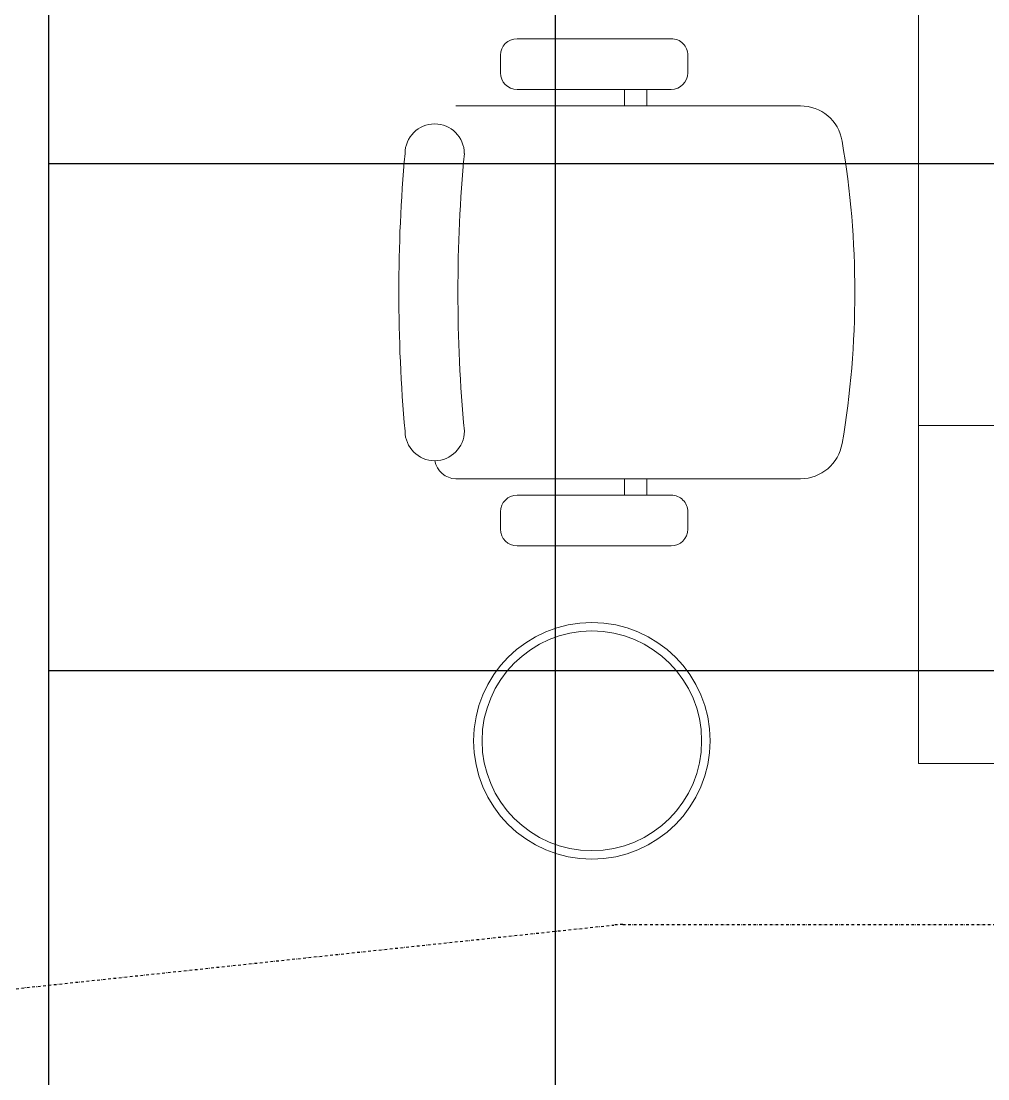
# Model space of a CAD drawing. Extents: x -12260 to 57327, y -29287 to 19916.
# Drawn here: x 38543 to 39688, y -4783 to -3532 of the extents above; entities that cross this region are included whole.
import ezdxf

# ---------------------------------------------------------------- set-up
doc = ezdxf.new("R2010")
doc.units = 0
doc.header["$LTSCALE"] = 0.25
doc.linetypes.add('01-First Floor$0$HIDDEN', pattern=[9.525, 6.35, -3.175])
doc.linetypes.add('DASHDOT', pattern=[25.4, 12.7, -6.35, 0, -6.35])
doc.layers.add('01-First Floor$0$FALSE CEILING', color=251, linetype='Continuous')
for name, color, linetype, lineweight in [('01-First Floor$0$LOADING', 253, 'Continuous', 5), ('01-First Floor$0$NEW Wall', 166, 'Continuous', 5), ('01-First Floor$0$Walls', 251, 'Continuous', 5), ('E-LITE-CLNG-CNDT', 6, 'DASHDOT', 35), ('F-ALRM-CLNG-CNDT', 51, 'DASHDOT', 25)]:
    doc.layers.add(name, color=color, linetype=linetype, lineweight=lineweight)

# ---------------------------------------------------------------- blocks, each defined once
blk = doc.blocks.new('01-First Floor$0$GF21043-P')
at = {"color": 0}
for p, q in [((-0.8, 0.75), (-0.8, 0)), ((-0.8, 0), (0.8, 0))]:
    blk.add_line(p, q, dxfattribs=at)
at = {"color": 0, "linetype": '01-First Floor$0$HIDDEN'}
blk.add_line((-0.4, 0.6), (-0.4, 0), dxfattribs=at)
blk = doc.blocks.new('*X143')
at = {"color": 0}
for p, q in [((5, 3), (5, 3)), ((5, 3), (5, 3)), ((5, 3), (5, 3)), ((5, 3), (5, 3)), ((5, 3), (5, 3)), ((5, 3), (5, 3)), ((5, 3), (5, 3)), ((5, 3), (5, 3)), ((5, 3), (5, 3)), ((5, 3), (5, 3)), ((5, 3), (5, 3)), ((5, 3), (5, 3)), ((5, 3), (5, 3)), ((5, 3), (5, 3)), ((5, 3), (5, 3)), ((5, 3), (5, 3)), ((5, 3), (5, 3)), ((5, 3), (5, 3)), ((5, 3), (5, 3)), ((5, 3), (5, 3)), ((5, 3), (5, 3)), ((5, 3), (5, 3)), ((5, 3), (5, 3)), ((5, 3), (5, 3)), ((5, 3), (5, 3)), ((5, 3), (5, 3)), ((5, 3), (5, 3)), ((5, 3), (5, 3)), ((5, 3), (5, 3)), ((5, 3), (5, 3)), ((5, 3), (5, 3)), ((5, 3), (5, 3)), ((5, 3), (5, 3)), ((5, 3), (5, 3)), ((5, 3), (5, 3)), ((5, 3), (5, 3)), ((5, 3), (5, 3)), ((5, 3), (5, 3)), ((5, 3), (5, 3)), ((5, 3), (5, 3)), ((5, 3), (5, 3)), ((5, 3), (5, 3)), ((5, 3), (5, 3)), ((5, 3), (5, 3)), ((5, 3), (5, 3)), ((5, 3), (5, 3)), ((5, 3), (5, 3)), ((5, 3), (5, 3)), ((5, 3), (5, 3)), ((5, 3), (5, 3)), ((5, 3), (5, 3)), ((5, 3), (5, 3)), ((5, 3), (5, 3)), ((5, 3), (5, 3)), ((5, 3), (5, 3)), ((5, 3), (5, 3)), ((5, 3), (5, 3)), ((5, 3), (5, 3)), ((5, 3), (5, 3)), ((5, 3), (5, 3)), ((5, 3), (5, 3)), ((5, 3), (5, 3)), ((5, 3), (5, 3)), ((5, 3), (5, 3)), ((5, 3), (5, 3)), ((5, 3), (5, 3)), ((6, 3), (5, 3)), ((5, 3), (5, 3)), ((6, 3), (5, 3)), ((5, 3), (5, 3)), ((6, 3), (5, 3)), ((5, 3), (5, 3)), ((6, 3), (5, 3)), ((5, 3), (5, 3)), ((5, 3), (5, 3)), ((5, 3), (5, 3)), ((5, 3), (5, 3)), ((5, 3), (5, 3)), ((5, 3), (5, 3)), ((5, 3), (5, 3)), ((5, 3), (5, 3)), ((5, 3), (5, 3)), ((5, 3), (5, 3)), ((5, 3), (5, 3)), ((5, 3), (5, 3)), ((5, 3), (5, 3)), ((5, 3), (5, 3)), ((5, 3), (5, 3)), ((5, 3), (5, 3)), ((5, 3), (5, 3)), ((5, 3), (5, 3)), ((5, 3), (5, 3)), ((5, 3), (5, 3)), ((5, 3), (5, 3)), ((5, 3), (5, 3)), ((5, 3), (5, 3)), ((6, 3), (6, 3)), ((6, 3), (6, 3)), ((6, 3), (6, 3)), ((6, 3), (6, 3)), ((6, 3), (6, 3)), ((6, 3), (6, 3)), ((6, 3), (6, 3)), ((6, 3), (6, 3)), ((6, 3), (6, 3)), ((6, 3), (6, 3)), ((6, 3), (6, 3)), ((6, 3), (6, 3)), ((6, 3), (6, 3)), ((6, 3), (6, 3)), ((6, 3), (6, 3)), ((6, 3), (6, 3)), ((6, 3), (6, 3)), ((6, 3), (6, 3)), ((6, 3), (6, 3)), ((6, 3), (6, 3)), ((6, 3), (6, 3)), ((6, 3), (6, 3)), ((6, 3), (6, 3)), ((6, 3), (6, 3)), ((6, 3), (6, 3)), ((6, 3), (6, 3)), ((6, 3), (6, 3)), ((6, 3), (6, 3)), ((6, 3), (6, 3)), ((6, 3), (6, 3)), ((6, 3), (6, 3)), ((6, 3), (6, 3)), ((6, 3), (6, 3)), ((6, 3), (6, 3)), ((6, 3), (6, 3)), ((6, 3), (6, 3)), ((6, 3), (6, 3)), ((6, 3), (6, 3)), ((6, 3), (6, 3)), ((6, 3), (6, 3)), ((6, 3), (6, 3)), ((6, 3), (6, 3)), ((6, 3), (6, 3)), ((6, 3), (6, 3)), ((6, 3), (6, 3)), ((6, 3), (6, 3)), ((6, 3), (6, 3)), ((6, 3), (6, 3)), ((6, 3), (6, 3)), ((6, 3), (6, 3)), ((6, 3), (6, 3)), ((6, 3), (6, 3)), ((6, 3), (6, 3)), ((6, 3), (6, 3)), ((6, 3), (6, 3)), ((6, 3), (6, 3)), ((6, 3), (6, 3)), ((6, 3), (6, 3)), ((6, 3), (6, 3)), ((6, 3), (6, 3)), ((6, 3), (6, 3)), ((6, 3), (6, 3)), ((6, 3), (6, 3)), ((6, 3), (6, 3)), ((6, 3), (6, 3)), ((6, 3), (6, 3)), ((6, 3), (6, 3)), ((6, 3), (6, 3)), ((6, 3), (6, 3)), ((6, 3), (6, 3)), ((6, 3), (6, 3)), ((6, 3), (6, 3)), ((6, 3), (6, 3)), ((6, 3), (6, 3)), ((6, 3), (6, 3)), ((6, 3), (6, 3)), ((6, 3), (6, 3)), ((6, 3), (6, 3)), ((6, 3), (6, 3)), ((6, 3), (6, 3)), ((6, 3), (6, 3)), ((6, 3), (6, 3)), ((6, 3), (6, 3)), ((6, 3), (6, 3)), ((6, 3), (6, 3)), ((6, 3), (6, 3)), ((6, 3), (6, 3)), ((6, 3), (6, 3)), ((6, 3), (6, 3)), ((6, 3), (6, 3)), ((6, 3), (6, 3)), ((6, 3), (6, 3)), ((6, 3), (6, 3)), ((6, 3), (6, 3)), ((6, 3), (6, 3)), ((6, 3), (6, 3)), ((6, 3), (6, 3)), ((6, 3), (6, 3)), ((6, 3), (6, 3)), ((6, 3), (6, 3)), ((6, 3), (6, 3)), ((6, 3), (6, 3)), ((6, 3), (6, 3)), ((6, 3), (6, 3)), ((6, 3), (6, 3)), ((6, 3), (6, 3)), ((6, 3), (6, 3)), ((6, 3), (6, 3)), ((6, 3), (6, 3)), ((6, 3), (6, 3)), ((6, 3), (6, 3)), ((6, 3), (6, 3)), ((6, 3), (6, 3)), ((6, 3), (6, 3)), ((6, 3), (6, 3)), ((6, 3), (6, 3)), ((6, 3), (6, 3)), ((6, 3), (6, 3)), ((6, 3), (6, 3)), ((6, 3), (6, 3)), ((6, 3), (6, 3)), ((6, 3), (6, 3)), ((6, 3), (6, 3)), ((6, 3), (6, 3)), ((6, 3), (6, 3)), ((6, 3), (6, 3)), ((6, 3), (6, 3)), ((6, 3), (6, 3)), ((6, 3), (6, 3)), ((6, 3), (6, 3)), ((6, 3), (6, 3)), ((6, 3), (6, 3)), ((6, 3), (6, 3)), ((6, 3), (6, 3)), ((6, 3), (6, 3)), ((6, 3), (6, 3)), ((6, 3), (6, 3)), ((6, 3), (6, 3)), ((6, 3), (6, 3)), ((6, 3), (6, 3)), ((6, 3), (6, 3)), ((6, 3), (6, 3)), ((6, 3), (6, 3)), ((6, 3), (6, 3)), ((6, 3), (6, 3)), ((6, 3), (6, 3)), ((6, 3), (6, 3)), ((6, 3), (6, 3)), ((6, 3), (6, 3)), ((6, 3), (6, 3)), ((6, 3), (6, 3)), ((6, 3), (6, 3)), ((6, 3), (6, 3)), ((6, 3), (6, 3)), ((6, 3), (6, 3)), ((6, 3), (6, 3)), ((6, 3), (6, 3)), ((6, 3), (6, 3)), ((6, 3), (6, 3)), ((6, 3), (6, 3)), ((6, 3), (6, 3)), ((6, 3), (6, 3)), ((6, 3), (6, 3)), ((6, 3), (6, 3)), ((6, 3), (6, 3)), ((6, 3), (6, 3)), ((6, 3), (6, 3)), ((6, 3), (6, 3)), ((6, 3), (6, 3)), ((6, 3), (6, 3)), ((6, 3), (6, 3)), ((6, 3), (6, 3)), ((6, 3), (6, 3)), ((6, 3), (6, 3)), ((6, 3), (6, 3)), ((6, 3), (6, 3)), ((6, 3), (6, 3)), ((6, 3), (6, 3)), ((6, 3), (6, 3)), ((6, 3), (6, 3)), ((6, 3), (6, 3)), ((6, 3), (6, 3)), ((6, 3), (6, 3)), ((6, 3), (6, 3)), ((6, 3), (6, 3)), ((6, 3), (6, 3)), ((6, 3), (6, 3)), ((6, 3), (6, 3)), ((6, 3), (6, 3)), ((6, 3), (6, 3)), ((6, 3), (6, 3)), ((6, 3), (6, 3)), ((6, 3), (6, 3)), ((6, 3), (6, 3)), ((6, 3), (6, 3)), ((6, 3), (6, 3)), ((6, 3), (6, 3)), ((6, 3), (6, 3)), ((6, 3), (6, 3)), ((6, 3), (6, 3)), ((6, 3), (6, 3)), ((6, 3), (6, 3)), ((6, 3), (6, 3)), ((6, 3), (6, 3)), ((6, 3), (5, 3)), ((6, 3), (5, 3)), ((6, 3), (5, 3)), ((6, 3), (5, 3)), ((6, 3), (5, 3)), ((6, 3), (6, 3)), ((6, 3), (6, 3)), ((6, 3), (6, 3)), ((6, 3), (6, 3)), ((6, 3), (6, 3)), ((6, 3), (6, 3)), ((6, 3), (6, 3)), ((6, 3), (6, 3)), ((6, 3), (6, 3)), ((6, 3), (6, 3)), ((6, 3), (6, 3)), ((6, 3), (6, 3)), ((6, 3), (6, 3)), ((6, 3), (6, 3)), ((6, 3), (6, 3)), ((6, 3), (6, 3)), ((6, 3), (6, 3)), ((6, 3), (6, 3)), ((6, 3), (6, 3)), ((6, 3), (6, 3)), ((6, 3), (6, 3)), ((6, 3), (6, 3)), ((6, 3), (6, 3)), ((6, 3), (6, 3)), ((6, 3), (6, 3)), ((6, 3), (6, 3)), ((6, 3), (6, 3)), ((6, 3), (6, 3)), ((6, 3), (6, 3)), ((6, 3), (6, 3)), ((6, 3), (6, 3)), ((6, 3), (6, 3)), ((6, 3), (6, 3)), ((6, 3), (6, 3)), ((6, 3), (6, 3)), ((6, 3), (6, 3)), ((6, 3), (6, 3)), ((6, 3), (6, 3)), ((6, 3), (6, 3)), ((6, 3), (6, 3)), ((6, 3), (6, 3)), ((6, 3), (6, 3)), ((6, 3), (6, 3)), ((6, 3), (6, 3)), ((6, 3), (6, 3)), ((6, 3), (6, 3)), ((6, 3), (6, 3)), ((6, 3), (6, 3)), ((6, 3), (6, 3)), ((6, 3), (6, 3)), ((6, 3), (6, 3)), ((6, 3), (6, 3)), ((6, 3), (6, 3)), ((6, 3), (6, 3)), ((6, 3), (6, 3)), ((6, 3), (6, 3)), ((6, 3), (6, 3)), ((6, 3), (6, 3)), ((6, 3), (6, 3)), ((6, 3), (6, 3)), ((6, 3), (6, 3)), ((6, 3), (6, 3)), ((6, 3), (6, 3)), ((6, 3), (6, 3)), ((6, 3), (6, 3)), ((6, 3), (6, 3)), ((6, 3), (6, 3)), ((6, 3), (6, 3)), ((6, 3), (6, 3)), ((6, 3), (6, 3)), ((6, 3), (6, 3)), ((6, 3), (6, 3)), ((6, 3), (6, 3)), ((6, 3), (6, 3)), ((6, 3), (6, 3)), ((6, 3), (6, 3)), ((6, 3), (6, 3)), ((6, 3), (6, 3)), ((6, 3), (6, 3)), ((6, 3), (6, 3)), ((6, 3), (6, 3)), ((6, 3), (6, 3)), ((6, 3), (6, 3)), ((6, 3), (6, 3)), ((6, 3), (6, 3)), ((6, 3), (6, 3)), ((6, 3), (6, 3)), ((6, 3), (6, 3)), ((6, 3), (6, 3)), ((6, 3), (6, 3)), ((6, 3), (6, 3)), ((6, 3), (6, 3)), ((6, 3), (6, 3)), ((6, 3), (6, 3)), ((6, 3), (6, 3)), ((6, 3), (6, 3)), ((6, 3), (6, 3)), ((6, 3), (6, 3)), ((6, 3), (6, 3)), ((6, 3), (6, 3)), ((6, 3), (6, 3)), ((6, 3), (6, 3)), ((6, 3), (6, 3)), ((6, 3), (6, 3)), ((6, 3), (6, 3)), ((6, 3), (6, 3)), ((6, 3), (6, 3)), ((6, 3), (6, 3)), ((6, 3), (6, 3)), ((6, 3), (6, 3)), ((6, 3), (6, 3)), ((6, 3), (6, 3)), ((6, 3), (6, 3)), ((6, 3), (6, 3)), ((6, 3), (6, 3)), ((6, 3), (6, 3)), ((6, 3), (6, 3)), ((6, 3), (6, 3)), ((6, 3), (6, 3)), ((6, 3), (6, 3)), ((6, 3), (6, 3)), ((6, 3), (6, 3)), ((6, 3), (6, 3)), ((6, 3), (6, 3)), ((6, 3), (6, 3)), ((6, 3), (6, 3)), ((6, 3), (6, 3)), ((6, 3), (6, 3)), ((6, 3), (6, 3)), ((6, 3), (6, 3)), ((6, 3), (6, 3)), ((6, 3), (6, 3)), ((6, 3), (6, 3)), ((6, 3), (6, 3)), ((6, 3), (6, 3)), ((6, 3), (6, 3)), ((6, 3), (6, 3)), ((6, 3), (6, 3)), ((6, 3), (6, 3)), ((6, 3), (6, 3)), ((6, 3), (6, 3)), ((6, 3), (6, 3)), ((6, 3), (6, 3)), ((6, 3), (6, 3)), ((6, 3), (6, 3)), ((6, 3), (6, 3)), ((6, 3), (6, 3)), ((6, 3), (6, 3)), ((6, 3), (6, 3)), ((6, 3), (6, 3)), ((6, 3), (6, 3)), ((6, 3), (6, 3)), ((6, 3), (6, 3)), ((6, 3), (6, 3)), ((6, 3), (6, 3)), ((6, 3), (6, 3)), ((6, 3), (6, 3)), ((6, 3), (6, 3)), ((6, 3), (6, 3)), ((6, 3), (6, 3)), ((6, 3), (6, 3)), ((6, 3), (6, 3)), ((6, 3), (6, 3)), ((6, 3), (6, 3)), ((6, 3), (6, 3)), ((6, 3), (6, 3)), ((6, 3), (6, 3)), ((6, 3), (6, 3)), ((6, 3), (6, 3)), ((6, 3), (6, 3)), ((6, 3), (6, 3)), ((6, 3), (6, 3)), ((6, 3), (6, 3)), ((6, 3), (6, 3)), ((6, 3), (6, 3)), ((6, 3), (6, 3)), ((6, 3), (6, 3)), ((6, 3), (6, 3)), ((6, 3), (6, 3)), ((6, 3), (6, 3)), ((6, 3), (6, 3)), ((6, 3), (6, 3)), ((6, 3), (6, 3)), ((6, 3), (6, 3)), ((6, 3), (6, 3)), ((6, 3), (6, 3)), ((6, 3), (6, 3)), ((6, 3), (6, 3)), ((6, 3), (6, 3)), ((6, 3), (6, 3)), ((6, 3), (6, 3)), ((6, 3), (6, 3)), ((6, 3), (6, 3)), ((6, 3), (6, 3)), ((6, 3), (6, 3)), ((6, 3), (6, 3)), ((6, 3), (6, 3)), ((6, 3), (6, 3)), ((6, 3), (6, 3)), ((6, 3), (6, 3)), ((6, 3), (6, 3)), ((6, 3), (6, 3)), ((6, 3), (6, 3)), ((6, 3), (6, 3)), ((6, 3), (6, 3)), ((6, 3), (6, 3)), ((6, 3), (6, 3)), ((6, 3), (6, 3)), ((6, 3), (6, 3)), ((6, 3), (6, 3)), ((6, 3), (6, 3)), ((6, 3), (6, 3)), ((6, 3), (6, 3)), ((6, 3), (6, 3)), ((6, 3), (6, 3)), ((6, 3), (6, 3)), ((6, 3), (6, 3)), ((6, 3), (6, 3)), ((6, 3), (6, 3)), ((6, 3), (6, 3)), ((6, 3), (6, 3)), ((6, 3), (6, 3)), ((6, 3), (6, 3)), ((6, 3), (6, 3)), ((6, 3), (6, 3)), ((6, 3), (6, 3)), ((6, 3), (6, 3)), ((6, 3), (6, 3)), ((6, 3), (6, 3)), ((6, 3), (6, 3)), ((6, 3), (6, 3)), ((6, 3), (6, 3)), ((6, 3), (6, 3)), ((6, 3), (6, 3)), ((6, 3), (6, 3)), ((6, 3), (6, 3)), ((6, 3), (6, 3)), ((6, 3), (6, 3)), ((6, 3), (6, 3)), ((6, 3), (6, 3)), ((6, 3), (6, 3)), ((6, 3), (6, 3)), ((6, 3), (6, 3)), ((6, 3), (6, 3)), ((6, 3), (6, 3)), ((6, 3), (6, 3)), ((6, 3), (6, 3)), ((6, 3), (6, 3)), ((6, 3), (6, 3)), ((6, 3), (6, 3)), ((6, 3), (6, 3)), ((6, 3), (6, 3)), ((6, 3), (6, 3)), ((6, 3), (6, 3)), ((6, 3), (6, 3)), ((6, 3), (6, 3)), ((6, 3), (6, 3)), ((6, 3), (6, 3)), ((6, 3), (6, 3)), ((6, 3), (6, 3)), ((6, 3), (6, 3)), ((6, 3), (6, 3)), ((6, 3), (6, 3)), ((6, 3), (6, 3)), ((6, 3), (6, 3)), ((6, 3), (6, 3)), ((6, 3), (6, 3)), ((6, 3), (6, 3)), ((6, 3), (6, 3)), ((6, 3), (6, 3)), ((6, 3), (6, 3)), ((6, 3), (6, 3)), ((6, 3), (6, 3)), ((6, 3), (6, 3)), ((6, 3), (6, 3)), ((6, 3), (6, 3)), ((6, 3), (6, 3)), ((6, 3), (6, 3)), ((6, 3), (6, 3)), ((6, 3), (6, 3)), ((6, 3), (6, 3)), ((6, 3), (6, 3)), ((6, 3), (6, 3)), ((6, 3), (6, 3)), ((6, 3), (6, 3)), ((6, 3), (6, 3)), ((6, 3), (6, 3)), ((6, 3), (6, 3)), ((6, 3), (6, 3)), ((6, 3), (6, 3)), ((6, 3), (6, 3)), ((6, 3), (6, 3)), ((6, 3), (6, 3)), ((6, 3), (6, 3)), ((6, 3), (6, 3)), ((6, 3), (6, 3)), ((6, 3), (6, 3)), ((6, 3), (6, 3)), ((6, 3), (6, 3)), ((6, 3), (6, 3)), ((6, 3), (6, 3)), ((6, 3), (6, 3)), ((6, 3), (6, 3)), ((6, 3), (6, 3)), ((6, 3), (6, 3)), ((6, 3), (6, 3)), ((6, 3), (6, 3)), ((6, 3), (6, 3)), ((6, 3), (6, 3)), ((6, 3), (6, 3)), ((6, 3), (6, 3)), ((6, 3), (6, 3)), ((6, 3), (6, 3)), ((6, 3), (6, 3)), ((6, 3), (6, 3)), ((6, 3), (6, 3)), ((6, 3), (6, 3))]:
    blk.add_line(p, q, dxfattribs=at)
blk = doc.blocks.new('*X144')
at = {"color": 0}
for p, q in [((13, 1), (13, 1)), ((13, 1), (13, 1)), ((13, 1), (13, 1)), ((13, 1), (13, 1)), ((13, 1), (13, 1)), ((13, 1), (13, 1)), ((13, 1), (13, 1)), ((13, 1), (13, 1)), ((13, 1), (13, 1)), ((13, 1), (13, 1)), ((13, 1), (13, 1)), ((13, 1), (13, 1)), ((13, 1), (13, 1)), ((13, 1), (13, 1)), ((13, 1), (13, 1)), ((13, 1), (14, 1)), ((13, 1), (14, 1)), ((13, 1), (14, 1)), ((13, 1), (13, 1)), ((13, 1), (13, 1)), ((13, 1), (13, 1)), ((13, 1), (13, 1)), ((13, 1), (13, 1)), ((13, 1), (13, 1)), ((13, 1), (13, 1)), ((13, 1), (13, 1)), ((13, 1), (13, 1)), ((13, 1), (13, 1)), ((13, 1), (13, 1)), ((13, 1), (13, 1)), ((13, 1), (13, 1)), ((13, 1), (13, 1)), ((13, 1), (13, 1)), ((13, 1), (13, 1)), ((13, 1), (13, 1)), ((13, 1), (13, 1)), ((13, 1), (13, 1)), ((13, 1), (13, 1)), ((13, 1), (13, 1)), ((13, 1), (13, 1)), ((13, 1), (13, 1)), ((13, 1), (13, 1)), ((13, 1), (13, 1)), ((13, 1), (13, 1)), ((13, 1), (13, 1)), ((13, 1), (13, 1)), ((13, 1), (13, 1)), ((13, 1), (13, 1)), ((13, 1), (13, 1)), ((13, 1), (13, 1)), ((13, 1), (13, 1)), ((13, 1), (13, 1)), ((13, 1), (13, 1)), ((13, 1), (13, 1)), ((13, 1), (13, 1)), ((13, 1), (13, 1)), ((13, 1), (13, 1)), ((13, 1), (13, 1)), ((13, 1), (13, 1)), ((13, 1), (13, 1)), ((13, 1), (13, 1)), ((13, 1), (13, 1)), ((13, 1), (13, 1)), ((13, 1), (13, 1)), ((13, 1), (13, 1)), ((13, 1), (13, 1)), ((13, 1), (13, 1)), ((13, 1), (13, 1)), ((13, 1), (13, 1)), ((13, 1), (13, 1)), ((13, 1), (13, 1)), ((13, 1), (13, 1)), ((13, 1), (13, 1)), ((13, 1), (13, 1)), ((13, 1), (13, 1)), ((13, 1), (13, 1)), ((13, 1), (13, 1)), ((13, 1), (13, 1)), ((13, 1), (13, 1)), ((13, 1), (13, 1)), ((13, 1), (13, 1)), ((13, 1), (13, 1)), ((13, 1), (13, 1)), ((13, 1), (13, 1)), ((13, 1), (13, 1)), ((13, 1), (13, 1)), ((13, 1), (13, 1)), ((13, 1), (13, 1)), ((13, 1), (13, 1)), ((13, 1), (13, 1)), ((13, 1), (13, 1)), ((13, 1), (13, 1)), ((13, 1), (13, 1)), ((13, 1), (13, 1)), ((13, 1), (13, 1)), ((13, 1), (13, 1)), ((13, 1), (13, 1)), ((13, 1), (13, 1)), ((13, 1), (13, 1)), ((13, 1), (13, 1)), ((13, 1), (13, 1)), ((13, 1), (13, 1)), ((13, 1), (13, 1)), ((13, 1), (13, 1)), ((13, 1), (13, 1)), ((13, 1), (13, 1)), ((13, 1), (13, 1)), ((13, 1), (13, 1)), ((13, 1), (13, 1)), ((13, 1), (13, 1)), ((13, 1), (13, 1)), ((13, 1), (13, 1)), ((13, 1), (13, 1)), ((13, 1), (13, 1)), ((13, 1), (13, 1)), ((13, 1), (13, 1)), ((13, 1), (13, 1)), ((13, 1), (13, 1)), ((13, 1), (13, 1)), ((13, 1), (13, 1)), ((13, 1), (13, 1)), ((13, 1), (13, 1)), ((13, 1), (13, 1)), ((13, 1), (14, 1)), ((13, 0), (13, 0)), ((13, 0), (13, 0)), ((13, 0), (13, 0)), ((13, 0), (13, 0)), ((13, 0), (13, 0)), ((13, 0), (13, 0)), ((13, 0), (13, 0)), ((13, 0), (13, 0)), ((13, 0), (13, 0)), ((13, 0), (13, 0)), ((13, 0), (13, 0)), ((13, 0), (13, 0)), ((13, 0), (13, 0)), ((13, 0), (13, 0)), ((13, 0), (13, 0)), ((13, 0), (13, 0)), ((13, 0), (13, 0)), ((13, 0), (13, 0)), ((13, 0), (13, 0)), ((13, 0), (13, 0)), ((13, 0), (13, 0)), ((13, 0), (13, 0)), ((13, 0), (13, 0)), ((13, 0), (13, 0)), ((13, 0), (13, 0)), ((13, 0), (13, 0)), ((13, 0), (13, 0)), ((13, 0), (13, 0)), ((13, 0), (13, 0)), ((13, 0), (13, 0)), ((13, 0), (13, 0)), ((13, 0), (13, 0)), ((13, 0), (13, 0)), ((13, 0), (13, 0)), ((13, 0), (13, 0)), ((13, 0), (13, 0)), ((13, 0), (13, 0)), ((13, 0), (13, 0)), ((13, 0), (13, 0)), ((13, 0), (13, 0)), ((13, 0), (13, 0)), ((13, 0), (13, 0)), ((13, 0), (13, 0)), ((13, 0), (13, 0)), ((13, 0), (13, 0)), ((13, 0), (13, 0)), ((13, 0), (13, 0)), ((13, 0), (13, 0)), ((13, 0), (14, 0)), ((13, 0), (14, 0)), ((13, 0), (13, 0)), ((13, 0), (14, 0)), ((14, 1), (14, 1)), ((14, 1), (14, 1)), ((14, 1), (14, 1)), ((14, 1), (14, 1)), ((14, 1), (14, 1)), ((14, 1), (14, 1)), ((14, 1), (14, 1)), ((14, 1), (14, 1)), ((14, 1), (14, 1)), ((14, 1), (14, 1)), ((14, 1), (14, 1)), ((14, 1), (14, 1)), ((14, 1), (14, 1)), ((14, 1), (14, 1)), ((14, 1), (14, 1)), ((14, 1), (14, 1)), ((14, 1), (14, 1)), ((14, 1), (14, 1)), ((14, 1), (14, 1)), ((14, 1), (14, 1)), ((14, 1), (14, 1)), ((14, 1), (14, 1)), ((14, 1), (14, 1)), ((14, 1), (14, 1)), ((14, 1), (14, 1)), ((14, 1), (14, 1)), ((14, 1), (14, 1)), ((14, 1), (14, 1)), ((14, 1), (14, 1)), ((14, 1), (14, 1)), ((14, 1), (14, 1)), ((14, 1), (14, 1)), ((14, 1), (14, 1)), ((14, 1), (14, 1)), ((14, 1), (14, 1)), ((14, 1), (14, 1)), ((14, 1), (14, 1)), ((14, 1), (14, 1)), ((14, 1), (14, 1)), ((14, 1), (14, 1)), ((14, 1), (14, 1)), ((14, 1), (14, 1)), ((14, 1), (14, 1)), ((14, 1), (14, 1)), ((14, 1), (14, 1)), ((14, 1), (14, 1)), ((14, 1), (14, 1)), ((14, 1), (14, 1)), ((14, 1), (14, 1)), ((14, 1), (14, 1)), ((14, 1), (14, 1)), ((14, 1), (14, 1)), ((14, 1), (14, 1)), ((14, 1), (14, 1)), ((14, 1), (14, 1)), ((14, 1), (14, 1)), ((14, 1), (14, 1)), ((14, 1), (14, 1)), ((14, 1), (14, 1)), ((14, 1), (14, 1)), ((14, 1), (14, 1)), ((14, 1), (14, 1)), ((14, 1), (14, 1)), ((14, 1), (14, 1)), ((14, 1), (14, 1)), ((14, 1), (14, 1)), ((14, 1), (14, 1)), ((14, 1), (14, 1)), ((14, 1), (14, 1)), ((14, 1), (14, 1)), ((14, 1), (14, 1)), ((14, 1), (14, 1)), ((14, 1), (14, 1)), ((14, 1), (14, 1)), ((14, 1), (14, 1)), ((14, 1), (14, 1)), ((14, 1), (14, 1)), ((14, 1), (14, 1)), ((14, 1), (14, 1)), ((14, 1), (14, 1)), ((14, 1), (14, 1)), ((14, 1), (14, 1)), ((14, 1), (14, 1)), ((14, 1), (14, 1)), ((14, 1), (14, 1)), ((14, 1), (14, 1)), ((14, 1), (14, 1)), ((14, 1), (14, 1)), ((14, 1), (14, 1)), ((14, 1), (14, 1)), ((14, 1), (14, 1)), ((14, 1), (14, 1)), ((14, 1), (14, 1)), ((14, 1), (14, 1)), ((14, 0), (14, 0)), ((14, 0), (14, 0)), ((14, 0), (14, 0)), ((14, 0), (14, 0)), ((14, 0), (14, 0)), ((14, 0), (14, 0)), ((14, 0), (14, 0)), ((14, 0), (14, 0)), ((14, 0), (14, 0)), ((14, 0), (14, 0)), ((14, 0), (14, 0)), ((14, 0), (14, 0)), ((14, 0), (14, 0)), ((14, 0), (14, 0)), ((14, 0), (14, 0)), ((14, 0), (14, 0)), ((14, 0), (14, 0)), ((14, 0), (14, 0)), ((14, 0), (14, 0)), ((14, 0), (14, 0)), ((14, 0), (14, 0)), ((14, 0), (14, 0)), ((14, 0), (14, 0)), ((14, 0), (14, 0)), ((14, 0), (14, 0)), ((14, 0), (14, 0)), ((14, 0), (14, 0)), ((14, 0), (14, 0)), ((14, 0), (14, 0)), ((14, 0), (14, 0)), ((14, 0), (14, 0)), ((14, 0), (14, 0)), ((14, 0), (14, 0)), ((14, 0), (14, 0)), ((14, 0), (14, 0)), ((14, 0), (14, 0)), ((14, 0), (14, 0)), ((14, 0), (14, 0)), ((14, 0), (14, 0)), ((14, 0), (14, 0)), ((14, 0), (14, 0)), ((14, 0), (14, 0)), ((14, 0), (14, 0)), ((14, 0), (14, 0)), ((14, 0), (14, 0)), ((14, 0), (14, 0)), ((14, 0), (14, 0)), ((14, 0), (14, 0)), ((13, 0), (13, 0)), ((13, 0), (14, 0)), ((13, 0), (13, 0)), ((13, 0), (14, 0)), ((13, 0), (13, 0)), ((13, 0), (14, 0)), ((13, 0), (13, 0)), ((13, 0), (13, 0)), ((13, 0), (13, 0)), ((13, 0), (13, 0)), ((13, 0), (14, 0)), ((13, 0), (13, 0)), ((13, 0), (14, 0)), ((13, 0), (13, 0)), ((13, 0), (14, 0)), ((13, 0), (13, 0)), ((13, 0), (14, 0)), ((13, 0), (13, 0)), ((13, 0), (14, 0)), ((13, 0), (13, 0)), ((13, 0), (14, 0)), ((13, 0), (13, 0)), ((13, 0), (14, 0)), ((13, 0), (13, 0)), ((13, 0), (13, 0)), ((13, 0), (13, 0)), ((13, 0), (14, 0)), ((13, 0), (13, 0)), ((13, 0), (14, 0)), ((13, 0), (13, 0)), ((13, 0), (14, 0)), ((13, 0), (13, 0)), ((13, 0), (14, 0)), ((13, 0), (13, 0)), ((13, 0), (13, 0)), ((13, 0), (13, 0)), ((13, 0), (13, 0)), ((13, 0), (13, 0)), ((13, 0), (13, 0)), ((13, 0), (13, 0)), ((13, 0), (13, 0)), ((13, 0), (13, 0)), ((13, 0), (13, 0)), ((13, 0), (13, 0)), ((13, 0), (13, 0)), ((13, 0), (13, 0)), ((13, 0), (13, 0)), ((13, 0), (13, 0)), ((13, 0), (13, 0)), ((13, 0), (13, 0)), ((13, 0), (13, 0)), ((13, 0), (13, 0)), ((13, 0), (13, 0)), ((13, 0), (13, 0)), ((13, 0), (13, 0)), ((13, 0), (13, 0)), ((13, 0), (13, 0)), ((13, 0), (13, 0)), ((13, 0), (13, 0)), ((13, 0), (13, 0)), ((13, 0), (13, 0)), ((13, 0), (13, 0)), ((13, 0), (13, 0)), ((13, 0), (13, 0)), ((13, -1), (13, -1)), ((13, -1), (13, -1)), ((13, -1), (13, -1)), ((13, -1), (13, -1)), ((13, -1), (13, -1)), ((13, -1), (14, -1)), ((13, -1), (13, -1)), ((14, 0), (14, 0)), ((14, 0), (14, 0)), ((14, 0), (14, 0)), ((14, 0), (14, 0)), ((14, 0), (14, 0)), ((14, 0), (14, 0)), ((14, 0), (14, 0)), ((14, 0), (14, 0)), ((14, 0), (14, 0)), ((14, 0), (14, 0)), ((14, 0), (14, 0)), ((14, 0), (14, 0)), ((14, 0), (14, 0)), ((14, 0), (14, 0)), ((14, 0), (14, 0)), ((13, 0), (14, 0)), ((14, 0), (14, 0)), ((14, 0), (14, 0)), ((14, 0), (14, 0)), ((14, 0), (14, 0)), ((14, 0), (14, 0)), ((14, 0), (14, 0)), ((14, 0), (14, 0)), ((14, 0), (14, 0)), ((14, 0), (14, 0)), ((14, 0), (14, 0)), ((14, 0), (14, 0)), ((14, 0), (14, 0)), ((14, 0), (14, 0)), ((14, 0), (14, 0)), ((14, 0), (14, 0)), ((14, 0), (14, 0)), ((14, 0), (14, 0)), ((14, 0), (14, 0)), ((14, 0), (14, 0)), ((14, 0), (14, 0)), ((14, 0), (14, 0)), ((14, 0), (14, 0)), ((14, 0), (14, 0)), ((14, 0), (14, 0)), ((14, 0), (14, 0)), ((14, 0), (14, 0)), ((14, 0), (14, 0)), ((14, 0), (14, 0)), ((14, 0), (14, 0)), ((14, 0), (14, 0)), ((14, 0), (14, 0)), ((14, 0), (14, 0)), ((14, 0), (14, 0)), ((14, 0), (14, 0)), ((14, -1), (14, -1)), ((14, -1), (14, -1)), ((14, -1), (14, -1)), ((14, -1), (14, -1)), ((14, -1), (14, -1))]:
    blk.add_line(p, q, dxfattribs=at)
blk = doc.blocks.new('01-First Floor$0$GF21018-P')
at = {"color": 0}
for p, q in [((-0.2207, 0.4756), (-0.2207, 0.0675)), ((0.2205, 0.4756), (0.2205, 0.0675)), ((-0.2806, 0.3422), (-0.2598, 0.3422)), ((0.2596, 0.3422), (0.2804, 0.3422)), ((-0.3002, 0.3226), (-0.3002, 0.14)), ((-0.2402, 0.3226), (-0.2402, 0.14)), ((0.24, 0.3226), (0.24, 0.14)), ((0.3, 0.3226), (0.3, 0.14)), ((-0.2402, 0.2937), (-0.2207, 0.2937)), ((0.2205, 0.2937), (0.24, 0.2937)), ((-0.2402, 0.2671), (-0.2207, 0.2671)), ((0.2205, 0.2671), (0.24, 0.2671)), ((-0.2806, 0.1204), (-0.2598, 0.1204)), ((0.2596, 0.1204), (0.2804, 0.1204))]:
    blk.add_line(p, q, dxfattribs=at)
for points in [[(0.24, 0.2937), (0.24, 0.2937), (0.24, 0.2937), (0.24, 0.2937), (0.24, 0.2937), (0.24, 0.2937), (0.24, 0.2937), (0.24, 0.2937), (0.24, 0.2937), (0.24, 0.2937), (0.24, 0.2937), (0.24, 0.2937), (0.24, 0.2937), (0.24, 0.2937), (0.24, 0.2937), (0.24, 0.2937), (0.24, 0.2937), (0.24, 0.2937), (0.24, 0.2937), (0.24, 0.2937), (0.24, 0.2937), (0.24, 0.2937), (0.24, 0.2937), (0.24, 0.2937), (0.24, 0.2937), (0.24, 0.2937), (0.24, 0.2937), (0.24, 0.2937), (0.24, 0.2937), (0.24, 0.2937), (0.24, 0.2937), (0.24, 0.2937), (0.24, 0.2937), (0.24, 0.2937), (0.24, 0.2937), (0.24, 0.2937), (0.24, 0.2937), (0.24, 0.2937), (0.24, 0.2937), (0.24, 0.2937), (0.24, 0.2937), (0.24, 0.2937), (0.24, 0.2937), (0.24, 0.2937), (0.24, 0.2937), (0.24, 0.2937), (0.24, 0.2937), (0.24, 0.2937), (0.24, 0.2937), (0.24, 0.2937), (0.24, 0.2937), (0.24, 0.2937), (0.24, 0.2937), (0.24, 0.2937), (0.24, 0.2937), (0.24, 0.2937), (0.24, 0.2937), (0.24, 0.2937), (0.24, 0.2937), (0.24, 0.2937), (0.24, 0.2937), (0.24, 0.2937), (0.24, 0.2937), (0.24, 0.2937), (0.24, 0.2937), (0.24, 0.2937), (0.24, 0.2937), (0.24, 0.2937), (0.24, 0.2937), (0.24, 0.2937), (0.24, 0.2937), (0.24, 0.2937), (0.24, 0.2937), (0.24, 0.2937), (0.24, 0.2937), (0.24, 0.2937), (0.24, 0.2937), (0.24, 0.2937), (0.24, 0.2937), (0.24, 0.2937), (0.24, 0.2937), (0.24, 0.2937), (0.24, 0.2937), (0.24, 0.2937), (0.24, 0.2937), (0.24, 0.2937), (0.24, 0.2937), (0.24, 0.2937), (0.24, 0.2937), (0.24, 0.2937), (0.24, 0.2937), (0.24, 0.2937), (0.24, 0.2937), (0.24, 0.2937), (0.24, 0.2937), (0.24, 0.2937), (0.24, 0.2937), (0.24, 0.2937), (0.24, 0.2937), (0.24, 0.2937), (0.24, 0.2937), (0.24, 0.2937), (0.24, 0.2937), (0.24, 0.2937), (0.24, 0.2937), (0.24, 0.2937), (0.24, 0.2937), (0.24, 0.2937), (0.24, 0.2937), (0.24, 0.2937), (0.24, 0.2937), (0.24, 0.2937), (0.24, 0.2937), (0.24, 0.2937), (0.24, 0.2937), (0.24, 0.2937), (0.24, 0.2937), (0.24, 0.2937), (0.24, 0.2937), (0.24, 0.2937), (0.24, 0.2937), (0.24, 0.2937), (0.24, 0.2937), (0.24, 0.2937), (0.24, 0.2937), (0.24, 0.2937), (0.24, 0.2937), (0.24, 0.2937), (0.24, 0.2937), (0.24, 0.2937), (0.24, 0.2937), (0.24, 0.2937), (0.24, 0.2937), (0.24, 0.2937), (0.24, 0.2937), (0.24, 0.2937), (0.24, 0.2937), (0.24, 0.2937), (0.24, 0.2937), (0.24, 0.2937), (0.24, 0.2937), (0.24, 0.2937), (0.24, 0.2937), (0.24, 0.2937), (0.24, 0.2937), (0.24, 0.2937), (0.24, 0.2937), (0.24, 0.2937), (0.24, 0.2937), (0.24, 0.2937), (0.24, 0.2937), (0.24, 0.2937), (0.24, 0.2937), (0.24, 0.2937), (0.24, 0.2937), (0.24, 0.2937), (0.24, 0.2937), (0.24, 0.2937), (0.24, 0.2937), (0.24, 0.2937), (0.24, 0.2937), (0.24, 0.2937), (0.24, 0.2937), (0.24, 0.2937), (0.24, 0.2937), (0.24, 0.2937), (0.24, 0.2937), (0.24, 0.2937), (0.24, 0.2937), (0.24, 0.2937), (0.24, 0.2937), (0.24, 0.2937), (0.24, 0.2937), (0.24, 0.2937), (0.24, 0.2937), (0.24, 0.2937), (0.24, 0.2937), (0.24, 0.2937), (0.24, 0.2937), (0.24, 0.2937), (0.24, 0.2937), (0.24, 0.2937), (0.24, 0.2937), (0.24, 0.2937), (0.24, 0.2937), (0.24, 0.2937), (0.24, 0.2937), (0.24, 0.2937), (0.24, 0.2937), (0.24, 0.2937), (0.24, 0.2937), (0.24, 0.2937), (0.24, 0.2937), (0.24, 0.2937), (0.24, 0.2937), (0.24, 0.2937), (0.24, 0.2937), (0.24, 0.2937), (0.24, 0.2937), (0.24, 0.2937), (0.24, 0.2937), (0.24, 0.2937), (0.24, 0.2937), (0.24, 0.2937), (0.24, 0.2937), (0.24, 0.2937), (0.24, 0.2937), (0.24, 0.2937), (0.24, 0.2937), (0.24, 0.2937), (0.24, 0.2937), (0.24, 0.2937), (0.24, 0.2937), (0.24, 0.2937), (0.24, 0.2937), (0.24, 0.2937), (0.24, 0.2937), (0.24, 0.2937), (0.24, 0.2937), (0.24, 0.2937), (0.24, 0.2937), (0.24, 0.2937), (0.24, 0.2937), (0.24, 0.2937), (0.24, 0.2937), (0.24, 0.2937), (0.24, 0.2937), (0.24, 0.2937), (0.24, 0.2937), (0.24, 0.2937), (0.24, 0.2937), (0.24, 0.2937), (0.24, 0.2937), (0.24, 0.2937), (0.24, 0.2937), (0.24, 0.2937), (0.24, 0.2937), (0.24, 0.2937), (0.24, 0.2937), (0.24, 0.2937), (0.24, 0.2937), (0.24, 0.2937), (0.24, 0.2937), (0.24, 0.2937), (0.24, 0.2937), (0.24, 0.2937), (0.24, 0.2937), (0.24, 0.2937), (0.24, 0.2937), (0.24, 0.2937), (0.24, 0.2937), (0.24, 0.2937), (0.24, 0.2937), (0.24, 0.2937), (0.24, 0.2937), (0.24, 0.2937), (0.24, 0.2937), (0.24, 0.2937), (0.24, 0.2937), (0.24, 0.2937), (0.24, 0.2937), (0.24, 0.2937), (0.24, 0.2937), (0.24, 0.2937), (0.24, 0.2937), (0.24, 0.2937), (0.24, 0.2937), (0.24, 0.2937), (0.24, 0.2937), (0.24, 0.2937), (0.24, 0.2937), (0.24, 0.2937), (0.24, 0.2937), (0.24, 0.2937), (0.24, 0.2937), (0.24, 0.2937), (0.24, 0.2937)], [(0.24, 0.2937), (0.24, 0.2937), (0.24, 0.2937), (0.24, 0.2937), (0.24, 0.2937), (0.24, 0.2937), (0.24, 0.2937), (0.24, 0.2937), (0.24, 0.2937), (0.24, 0.2937), (0.24, 0.2937), (0.24, 0.2937), (0.24, 0.2937), (0.24, 0.2937), (0.24, 0.2937), (0.24, 0.2937), (0.24, 0.2937), (0.24, 0.2937), (0.24, 0.2937), (0.24, 0.2937), (0.24, 0.2937), (0.24, 0.2937), (0.24, 0.2937), (0.24, 0.2937), (0.24, 0.2937), (0.24, 0.2937), (0.24, 0.2937), (0.24, 0.2937), (0.24, 0.2937), (0.24, 0.2937), (0.24, 0.2937), (0.24, 0.2937), (0.24, 0.2937), (0.24, 0.2937), (0.24, 0.2937), (0.24, 0.2937), (0.24, 0.2937), (0.24, 0.2937), (0.24, 0.2937), (0.24, 0.2937), (0.24, 0.2937), (0.24, 0.2937), (0.24, 0.2937), (0.24, 0.2937), (0.24, 0.2937), (0.24, 0.2937), (0.24, 0.2937), (0.24, 0.2937), (0.24, 0.2937), (0.24, 0.2937), (0.24, 0.2937), (0.24, 0.2937), (0.24, 0.2937), (0.24, 0.2937), (0.24, 0.2937), (0.24, 0.2937), (0.24, 0.2937), (0.24, 0.2937), (0.24, 0.2937), (0.24, 0.2937), (0.24, 0.2937), (0.24, 0.2937), (0.24, 0.2937), (0.24, 0.2937), (0.24, 0.2937), (0.24, 0.2937), (0.24, 0.2937), (0.24, 0.2937), (0.24, 0.2937), (0.24, 0.2937), (0.24, 0.2937), (0.24, 0.2937), (0.24, 0.2937), (0.24, 0.2937), (0.24, 0.2937), (0.24, 0.2937), (0.24, 0.2937), (0.24, 0.2937), (0.24, 0.2937), (0.24, 0.2937), (0.24, 0.2937), (0.24, 0.2937), (0.24, 0.2937), (0.24, 0.2937), (0.24, 0.2937), (0.24, 0.2937), (0.24, 0.2937), (0.24, 0.2937), (0.24, 0.2937), (0.24, 0.2937), (0.24, 0.2937), (0.24, 0.2937), (0.24, 0.2937), (0.24, 0.2937), (0.24, 0.2937), (0.24, 0.2937), (0.24, 0.2937), (0.24, 0.2937), (0.24, 0.2937), (0.24, 0.2937), (0.24, 0.2937), (0.24, 0.2937), (0.24, 0.2937), (0.24, 0.2937), (0.24, 0.2937), (0.24, 0.2937), (0.24, 0.2937), (0.24, 0.2937), (0.24, 0.2937), (0.24, 0.2937), (0.24, 0.2937), (0.24, 0.2937), (0.24, 0.2937), (0.24, 0.2937), (0.24, 0.2937), (0.24, 0.2937), (0.24, 0.2937), (0.24, 0.2937), (0.24, 0.2937), (0.24, 0.2937), (0.24, 0.2937), (0.24, 0.2937), (0.24, 0.2937), (0.24, 0.2937), (0.24, 0.2937), (0.24, 0.2937), (0.24, 0.2937), (0.24, 0.2937), (0.24, 0.2937), (0.24, 0.2937), (0.24, 0.2937), (0.24, 0.2937), (0.24, 0.2937), (0.24, 0.2937), (0.24, 0.2937), (0.24, 0.2937), (0.24, 0.2937), (0.24, 0.2937), (0.24, 0.2937), (0.24, 0.2937), (0.24, 0.2937), (0.24, 0.2937), (0.24, 0.2937), (0.24, 0.2937), (0.24, 0.2937), (0.24, 0.2937), (0.24, 0.2937), (0.24, 0.2937), (0.24, 0.2937), (0.24, 0.2937), (0.24, 0.2937), (0.24, 0.2937), (0.24, 0.2937), (0.24, 0.2937), (0.24, 0.2937), (0.24, 0.2937), (0.24, 0.2937), (0.24, 0.2937), (0.24, 0.2937), (0.24, 0.2937), (0.24, 0.2937), (0.24, 0.2937), (0.24, 0.2937), (0.24, 0.2937), (0.24, 0.2937), (0.24, 0.2937), (0.24, 0.2937), (0.24, 0.2937), (0.24, 0.2937), (0.24, 0.2937), (0.24, 0.2937), (0.24, 0.2937), (0.24, 0.2937), (0.24, 0.2937), (0.24, 0.2937), (0.24, 0.2937), (0.24, 0.2937), (0.24, 0.2937), (0.24, 0.2937), (0.24, 0.2937), (0.24, 0.2937), (0.24, 0.2937), (0.24, 0.2937), (0.24, 0.2937), (0.24, 0.2937), (0.24, 0.2937), (0.24, 0.2937), (0.24, 0.2937), (0.24, 0.2937), (0.24, 0.2937), (0.24, 0.2937), (0.24, 0.2937), (0.24, 0.2937), (0.24, 0.2937), (0.24, 0.2937), (0.24, 0.2937), (0.24, 0.2937), (0.24, 0.2937), (0.24, 0.2937), (0.24, 0.2937), (0.24, 0.2937), (0.24, 0.2937), (0.24, 0.2937), (0.24, 0.2937), (0.24, 0.2937), (0.24, 0.2937), (0.24, 0.2937), (0.24, 0.2937), (0.24, 0.2937), (0.24, 0.2937), (0.24, 0.2937), (0.24, 0.2937), (0.24, 0.2937), (0.24, 0.2937), (0.24, 0.2937), (0.24, 0.2937), (0.24, 0.2937), (0.24, 0.2937), (0.24, 0.2937)], [(0.24, 0.2937), (0.24, 0.2937), (0.24, 0.2937), (0.24, 0.2937), (0.24, 0.2937), (0.24, 0.2937), (0.24, 0.2937), (0.24, 0.2937), (0.24, 0.2937), (0.24, 0.2937), (0.24, 0.2937), (0.24, 0.2937), (0.24, 0.2937), (0.24, 0.2937), (0.24, 0.2937), (0.24, 0.2937), (0.24, 0.2937), (0.24, 0.2937), (0.24, 0.2937), (0.24, 0.2937), (0.24, 0.2937), (0.24, 0.2937), (0.24, 0.2937), (0.24, 0.2937), (0.24, 0.2937), (0.24, 0.2937), (0.24, 0.2937), (0.24, 0.2937), (0.24, 0.2937), (0.24, 0.2937), (0.24, 0.2937), (0.24, 0.2937), (0.24, 0.2937), (0.24, 0.2937), (0.24, 0.2937), (0.24, 0.2937), (0.24, 0.2937), (0.24, 0.2937), (0.24, 0.2937), (0.24, 0.2937), (0.24, 0.2937), (0.24, 0.2937), (0.24, 0.2937), (0.24, 0.2937), (0.24, 0.2937), (0.24, 0.2937), (0.24, 0.2937), (0.24, 0.2937), (0.24, 0.2937), (0.24, 0.2937), (0.24, 0.2937), (0.24, 0.2937), (0.24, 0.2937), (0.24, 0.2937), (0.24, 0.2937), (0.24, 0.2937), (0.24, 0.2937), (0.24, 0.2937), (0.24, 0.2937), (0.24, 0.2937), (0.24, 0.2937), (0.24, 0.2937), (0.24, 0.2937), (0.24, 0.2937), (0.24, 0.2937), (0.24, 0.2937), (0.24, 0.2937), (0.24, 0.2937), (0.24, 0.2937), (0.24, 0.2937), (0.24, 0.2937), (0.24, 0.2937), (0.24, 0.2937), (0.24, 0.2937), (0.24, 0.2937), (0.24, 0.2937), (0.24, 0.2937), (0.24, 0.2937), (0.24, 0.2937), (0.24, 0.2937), (0.24, 0.2937), (0.24, 0.2937), (0.24, 0.2937), (0.24, 0.2937), (0.24, 0.2937), (0.24, 0.2937), (0.24, 0.2937), (0.24, 0.2937), (0.24, 0.2937), (0.24, 0.2937), (0.24, 0.2937), (0.24, 0.2937), (0.24, 0.2937), (0.24, 0.2937), (0.24, 0.2937), (0.24, 0.2937), (0.24, 0.2937), (0.24, 0.2937), (0.24, 0.2937), (0.24, 0.2937), (0.24, 0.2937), (0.24, 0.2937), (0.24, 0.2937), (0.24, 0.2937), (0.24, 0.2937), (0.24, 0.2937), (0.24, 0.2937), (0.24, 0.2937), (0.24, 0.2937), (0.24, 0.2937), (0.24, 0.2937), (0.24, 0.2937), (0.24, 0.2937), (0.24, 0.2937), (0.24, 0.2937), (0.24, 0.2937), (0.24, 0.2937), (0.24, 0.2937), (0.24, 0.2937), (0.24, 0.2937), (0.24, 0.2937), (0.24, 0.2937), (0.24, 0.2937), (0.24, 0.2937), (0.24, 0.2937), (0.24, 0.2937), (0.24, 0.2937), (0.24, 0.2937), (0.24, 0.2937), (0.24, 0.2937), (0.24, 0.2937), (0.24, 0.2937), (0.24, 0.2937), (0.24, 0.2937), (0.24, 0.2937), (0.24, 0.2937), (0.24, 0.2937), (0.24, 0.2937), (0.24, 0.2937), (0.24, 0.2937), (0.24, 0.2937), (0.24, 0.2937), (0.24, 0.2937), (0.24, 0.2937), (0.24, 0.2937), (0.24, 0.2937), (0.24, 0.2937), (0.24, 0.2937), (0.24, 0.2937), (0.24, 0.2937), (0.24, 0.2937), (0.24, 0.2937), (0.24, 0.2937), (0.24, 0.2937), (0.24, 0.2937), (0.24, 0.2937), (0.24, 0.2937), (0.24, 0.2937), (0.24, 0.2937), (0.24, 0.2937), (0.24, 0.2937), (0.24, 0.2937), (0.24, 0.2937), (0.24, 0.2937), (0.24, 0.2937), (0.24, 0.2937), (0.24, 0.2937), (0.24, 0.2937), (0.24, 0.2937), (0.24, 0.2937), (0.24, 0.2937), (0.24, 0.2937), (0.24, 0.2937), (0.24, 0.2937), (0.24, 0.2937), (0.24, 0.2937), (0.24, 0.2937), (0.24, 0.2937), (0.24, 0.2937), (0.24, 0.2937), (0.24, 0.2937), (0.24, 0.2937), (0.24, 0.2937), (0.24, 0.2937), (0.24, 0.2937), (0.24, 0.2937), (0.24, 0.2937), (0.24, 0.2937), (0.24, 0.2937), (0.24, 0.2937), (0.24, 0.2937), (0.24, 0.2937), (0.24, 0.2937), (0.24, 0.2937), (0.24, 0.2937), (0.24, 0.2937), (0.24, 0.2937), (0.24, 0.2937), (0.24, 0.2937), (0.24, 0.2937), (0.24, 0.2937), (0.24, 0.2937), (0.24, 0.2937), (0.24, 0.2937), (0.24, 0.2937), (0.24, 0.2937), (0.24, 0.2937), (0.24, 0.2937), (0.24, 0.2937), (0.24, 0.2937), (0.24, 0.2937), (0.24, 0.2937), (0.24, 0.2937), (0.24, 0.2937)]]:
    blk.add_lwpolyline(points, close=True, dxfattribs=at)
for centre, radius, start, end in [((-0.0001, -0.5295), 1.0695, 80.3671, 99.6329), ((-0.1707, 0.4756), 0.05, 99.6329, 180), ((0.1705, 0.4756), 0.05, 0, 80.3671), ((-0.2806, 0.3226), 0.0196, 90, 180), ((-0.2598, 0.3226), 0.0196, 360, 90), ((0.2596, 0.3226), 0.0196, 90, 180), ((0.2804, 0.3226), 0.0196, 0, 90), ((-0.2806, 0.14), 0.0196, 180, 270), ((-0.2598, 0.14), 0.0196, 270, 360), ((0.2596, 0.14), 0.0196, 180, 270), ((0.2804, 0.14), 0.0196, 270, 0), ((-0.1643, 0.0425), 0.0351, 90, 270), ((0, 1.8467), 1.7767, 264.6946, 275.3053), ((0.1641, 0.0425), 0.0351, 270, 90), ((-0.1957, 0.0675), 0.025, 180, 261.4721), ((0, 1.8314), 1.8314, 264.8532, 275.147)]:
    blk.add_arc(centre, radius, start, end, dxfattribs=at)
at = {"layer": '01-First Floor$0$NEW Wall', "color": 0, "linetype": 'Continuous'}
for points in [[(0.24, 0.2937), (0.24, 0.2937), (0.24, 0.2937), (0.24, 0.2937), (0.24, 0.2937), (0.24, 0.2937), (0.24, 0.2937), (0.24, 0.2937)], [(0.24, 0.2937), (0.24, 0.2937), (0.24, 0.2937), (0.24, 0.2937), (0.24, 0.2937), (0.24, 0.2937), (0.24, 0.2937)], [(0.24, 0.2937), (0.24, 0.2937), (0.24, 0.2937), (0.24, 0.2937), (0.24, 0.2937), (0.24, 0.2937), (0.24, 0.2937), (0.24, 0.2937), (0.24, 0.2937)], [(0.24, 0.2937), (0.24, 0.2937), (0.24, 0.2937), (0.24, 0.2937), (0.24, 0.2937), (0.24, 0.2937), (0.24, 0.2937), (0.24, 0.2937), (0.24, 0.2937), (0.24, 0.2937)], [(0.24, 0.2937), (0.24, 0.2937), (0.24, 0.2937), (0.24, 0.2937), (0.24, 0.2937), (0.24, 0.2937), (0.24, 0.2937), (0.24, 0.2937), (0.24, 0.2937), (0.24, 0.2937), (0.24, 0.2937), (0.24, 0.2937), (0.24, 0.2937), (0.24, 0.2937), (0.24, 0.2937)], [(0.24, 0.2937), (0.24, 0.2937), (0.24, 0.2937), (0.24, 0.2937), (0.24, 0.2937), (0.24, 0.2937), (0.24, 0.2937), (0.24, 0.2937), (0.24, 0.2937), (0.24, 0.2937)], [(0.24, 0.2937), (0.24, 0.2937), (0.24, 0.2937), (0.24, 0.2937), (0.24, 0.2937), (0.24, 0.2937), (0.24, 0.2937), (0.24, 0.2937), (0.24, 0.2937), (0.24, 0.2937)], [(0.24, 0.2937), (0.24, 0.2937), (0.24, 0.2937), (0.24, 0.2937), (0.24, 0.2937), (0.24, 0.2937), (0.24, 0.2937), (0.24, 0.2937), (0.24, 0.2937), (0.24, 0.2937)], [(0.24, 0.2937), (0.24, 0.2937), (0.24, 0.2937), (0.24, 0.2937), (0.24, 0.2937), (0.24, 0.2937), (0.24, 0.2937), (0.24, 0.2937), (0.24, 0.2937), (0.24, 0.2937), (0.24, 0.2937), (0.24, 0.2937), (0.24, 0.2937), (0.24, 0.2937), (0.24, 0.2937), (0.24, 0.2937), (0.24, 0.2937), (0.24, 0.2937)], [(0.24, 0.2937), (0.24, 0.2937), (0.24, 0.2937), (0.24, 0.2937), (0.24, 0.2937), (0.24, 0.2937), (0.24, 0.2937), (0.24, 0.2937), (0.24, 0.2937), (0.24, 0.2937), (0.24, 0.2937), (0.24, 0.2937)], [(0.24, 0.2937), (0.24, 0.2937), (0.24, 0.2937), (0.24, 0.2937), (0.24, 0.2937), (0.24, 0.2937), (0.24, 0.2937)], [(0.24, 0.2937), (0.24, 0.2937), (0.24, 0.2937), (0.24, 0.2937), (0.24, 0.2937), (0.24, 0.2937), (0.24, 0.2937), (0.24, 0.2937), (0.24, 0.2937), (0.24, 0.2937), (0.24, 0.2937), (0.24, 0.2937), (0.24, 0.2937), (0.24, 0.2937), (0.24, 0.2937), (0.24, 0.2937), (0.24, 0.2937), (0.24, 0.2937), (0.24, 0.2937), (0.24, 0.2937), (0.24, 0.2937), (0.24, 0.2937), (0.24, 0.2937), (0.24, 0.2937), (0.24, 0.2937), (0.24, 0.2937), (0.24, 0.2937), (0.24, 0.2937), (0.24, 0.2937), (0.24, 0.2937), (0.24, 0.2937), (0.24, 0.2937), (0.24, 0.2937), (0.24, 0.2937), (0.24, 0.2937), (0.24, 0.2937), (0.24, 0.2937), (0.24, 0.2937), (0.24, 0.2937), (0.24, 0.2937), (0.24, 0.2937), (0.24, 0.2937), (0.24, 0.2937), (0.24, 0.2937), (0.24, 0.2937), (0.24, 0.2937), (0.24, 0.2937), (0.24, 0.2937), (0.24, 0.2937), (0.24, 0.2937), (0.24, 0.2937), (0.24, 0.2937), (0.24, 0.2937), (0.24, 0.2937), (0.24, 0.2937), (0.24, 0.2937), (0.24, 0.2937), (0.24, 0.2937), (0.24, 0.2937), (0.24, 0.2937), (0.24, 0.2937), (0.24, 0.2937), (0.24, 0.2937), (0.24, 0.2937), (0.24, 0.2937), (0.24, 0.2937), (0.24, 0.2937), (0.24, 0.2937), (0.24, 0.2937), (0.24, 0.2937), (0.24, 0.2937), (0.24, 0.2937), (0.24, 0.2937), (0.24, 0.2937), (0.24, 0.2937), (0.24, 0.2937), (0.24, 0.2937), (0.24, 0.2937), (0.24, 0.2937), (0.24, 0.2937), (0.24, 0.2937), (0.24, 0.2937), (0.24, 0.2937), (0.24, 0.2937), (0.24, 0.2937), (0.24, 0.2937), (0.24, 0.2937), (0.24, 0.2937), (0.24, 0.2937), (0.24, 0.2937), (0.24, 0.2937), (0.24, 0.2937), (0.24, 0.2937), (0.24, 0.2937), (0.24, 0.2937), (0.24, 0.2937), (0.24, 0.2937), (0.24, 0.2937), (0.24, 0.2937), (0.24, 0.2937), (0.24, 0.2937), (0.24, 0.2937), (0.24, 0.2937), (0.24, 0.2937), (0.24, 0.2937), (0.24, 0.2937), (0.24, 0.2937), (0.24, 0.2937), (0.24, 0.2937), (0.24, 0.2937), (0.24, 0.2937)], [(0.24, 0.2937), (0.24, 0.2937), (0.24, 0.2937), (0.24, 0.2937), (0.24, 0.2937), (0.24, 0.2937), (0.24, 0.2937), (0.24, 0.2937), (0.24, 0.2937), (0.24, 0.2937), (0.24, 0.2937), (0.24, 0.2937), (0.24, 0.2937), (0.24, 0.2937), (0.24, 0.2937), (0.24, 0.2937), (0.24, 0.2937)], [(0.24, 0.2937), (0.24, 0.2937), (0.24, 0.2937), (0.24, 0.2937), (0.24, 0.2937), (0.24, 0.2937), (0.24, 0.2937), (0.24, 0.2937), (0.24, 0.2937), (0.24, 0.2937), (0.24, 0.2937), (0.24, 0.2937), (0.24, 0.2937), (0.24, 0.2937), (0.24, 0.2937), (0.24, 0.2937), (0.24, 0.2937), (0.24, 0.2937), (0.24, 0.2937), (0.24, 0.2937), (0.24, 0.2937), (0.24, 0.2937), (0.24, 0.2937), (0.24, 0.2937), (0.24, 0.2937), (0.24, 0.2937), (0.24, 0.2937), (0.24, 0.2937), (0.24, 0.2937), (0.24, 0.2937), (0.24, 0.2937), (0.24, 0.2937), (0.24, 0.2937), (0.24, 0.2937), (0.24, 0.2937), (0.24, 0.2937), (0.24, 0.2937), (0.24, 0.2937), (0.24, 0.2937), (0.24, 0.2937), (0.24, 0.2937), (0.24, 0.2937), (0.24, 0.2937), (0.24, 0.2937), (0.24, 0.2937), (0.24, 0.2937), (0.24, 0.2937), (0.24, 0.2937), (0.24, 0.2937), (0.24, 0.2937), (0.24, 0.2937), (0.24, 0.2937), (0.24, 0.2937), (0.24, 0.2937), (0.24, 0.2937), (0.24, 0.2937), (0.24, 0.2937), (0.24, 0.2937), (0.24, 0.2937), (0.24, 0.2937), (0.24, 0.2937), (0.24, 0.2937), (0.24, 0.2937), (0.24, 0.2937), (0.24, 0.2937), (0.24, 0.2937), (0.24, 0.2937), (0.24, 0.2937), (0.24, 0.2937), (0.24, 0.2937), (0.24, 0.2937), (0.24, 0.2937), (0.24, 0.2937), (0.24, 0.2937), (0.24, 0.2937), (0.24, 0.2937), (0.24, 0.2937), (0.24, 0.2937), (0.24, 0.2937), (0.24, 0.2937), (0.24, 0.2937), (0.24, 0.2937), (0.24, 0.2937), (0.24, 0.2937), (0.24, 0.2937), (0.24, 0.2937), (0.24, 0.2937), (0.24, 0.2937), (0.24, 0.2937)], [(0.24, 0.2937), (0.24, 0.2937), (0.24, 0.2937), (0.24, 0.2937), (0.24, 0.2937), (0.24, 0.2937), (0.24, 0.2937), (0.24, 0.2937), (0.24, 0.2937), (0.24, 0.2937), (0.24, 0.2937), (0.24, 0.2937), (0.24, 0.2937), (0.24, 0.2937), (0.24, 0.2937), (0.24, 0.2937), (0.24, 0.2937), (0.24, 0.2937), (0.24, 0.2937), (0.24, 0.2937), (0.24, 0.2937), (0.24, 0.2937), (0.24, 0.2937), (0.24, 0.2937), (0.24, 0.2937), (0.24, 0.2937), (0.24, 0.2937), (0.24, 0.2937), (0.24, 0.2937), (0.24, 0.2937), (0.24, 0.2937), (0.24, 0.2937), (0.24, 0.2937), (0.24, 0.2937), (0.24, 0.2937), (0.24, 0.2937), (0.24, 0.2937), (0.24, 0.2937), (0.24, 0.2937), (0.24, 0.2937), (0.24, 0.2937), (0.24, 0.2937), (0.24, 0.2937), (0.24, 0.2937), (0.24, 0.2937), (0.24, 0.2937), (0.24, 0.2937), (0.24, 0.2937), (0.24, 0.2937), (0.24, 0.2937), (0.24, 0.2937), (0.24, 0.2937), (0.24, 0.2937), (0.24, 0.2937)]]:
    blk.add_lwpolyline(points, dxfattribs=at)
at = {"color": 0}
for name, xscale, yscale, zscale in [('*X143', 8.59375e-11, 8.59375e-11, 8.59375e-11), ('*X144', 5.5e-11, 5.5e-11, 5.5e-11)]:
    blk.add_blockref(name, (0.24, 0.2937), dxfattribs=dict(at, xscale=xscale, yscale=yscale, zscale=zscale))
blk = doc.blocks.new('01-First Floor$0$WM00001-P')
at = {"layer": '01-First Floor$0$LOADING'}
for radius in [0.14, 0.13]:
    blk.add_circle((0, 0), radius, dxfattribs=at)
blk = doc.blocks.new('01-First Floor')
at = {"layer": '01-First Floor$0$FALSE CEILING', "linetype": 'Continuous'}
for p, q in [((39176, -6100), (39176, -2810)), ((38576, -3700), (42776, -3700)), ((38576, -4300), (42776, -4300))]:
    blk.add_line(p, q, dxfattribs=at)
at = {"layer": '01-First Floor$0$FALSE CEILING'}
blk.add_lwpolyline([(38576, -6100), (42776, -6100), (42776, -2810), (38576, -2810)], close=True, dxfattribs=at)
at = {"layer": '01-First Floor$0$Walls'}
blk.add_line((38576, -2810), (38576, -6100), dxfattribs=at)
at = {"layer": '01-First Floor$0$LOADING', "extrusion": (1.19929e-18, 8.17187e-07, 1), "xscale": -1000.000000000003, "yscale": 1000.000000000003, "zscale": 1000.000000000003, "rotation": 270}
blk.add_blockref('01-First Floor$0$GF21043-P', (39606, -3610, -0.1), dxfattribs=at)
at = {"layer": '01-First Floor$0$LOADING', "extrusion": (-7.77426e-06, 8.17011e-07, 1), "zscale": 1000.000000000003}
for name, p, xscale, yscale, rotation in [('01-First Floor$0$GF21018-P', (38990.6, -3852.4, -0.4), -1000.000000000003, 1000.000000000004, 270.0014107646746), ('01-First Floor$0$WM00001-P', (39219.2, -4383.3, -0.4), 1000.000000000003, 1000.000000000003, 192.0014107645304)]:
    blk.add_blockref(name, p, dxfattribs=dict(at, xscale=xscale, yscale=yscale, rotation=rotation))

msp = doc.modelspace()

# ---------------------------------------------------------------- linework, layer by layer
at = {"layer": 'F-ALRM-CLNG-CNDT'}
msp.add_lwpolyline([(37288.8, -4710.7), (38212.5, -4710.7, 0.026533), (38223.1, -4710.1), (39245.3, -4601.3, -0.026533), (39255.9, -4600.7), (40464.6, -4600.7)], format="xyb", dxfattribs=at)

# ---------------------------------------------------------------- block references
at = {"layer": 'E-LITE-CLNG-CNDT'}
msp.add_blockref('01-First Floor', (0, 0), dxfattribs=at)

doc.saveas('drawing.dxf')
